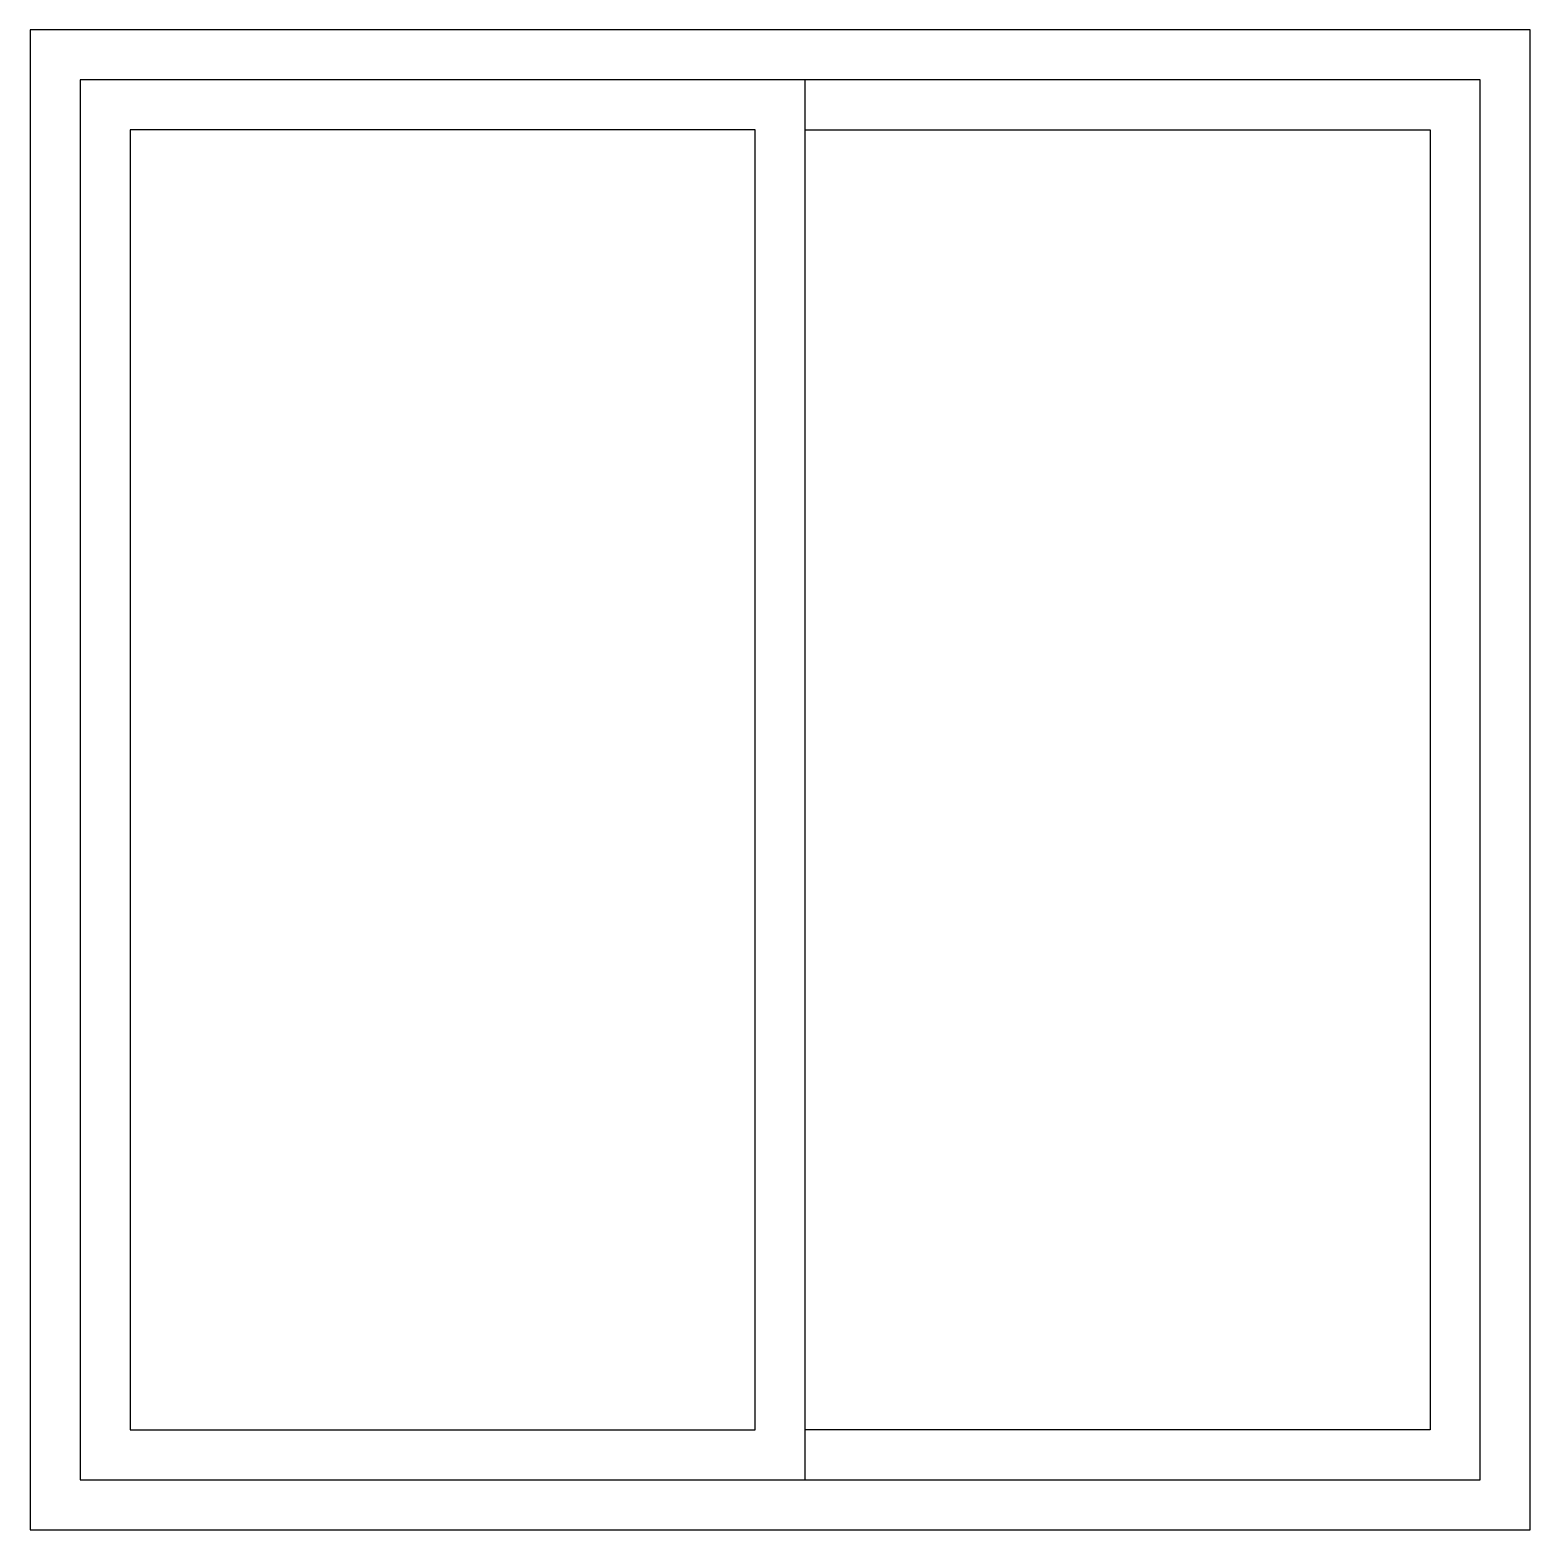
# Model space of a CAD drawing. Header units: millimetres. Extents: x -591.29 to -590.09, y 1777.77 to 1778.97.
import ezdxf

# ---------------------------------------------------------------- set-up
doc = ezdxf.new("R2010")
doc.units = ezdxf.units.MM
doc.header["$LTSCALE"] = 10
doc.layers.add('Janelas', color=2, linetype='Continuous')

msp = doc.modelspace()

# ---------------------------------------------------------------- linework, layer by layer
at = {"layer": 'Janelas', "color": 1}
msp.add_line((-590.6697, 1777.8053), (-590.6697, 1778.9253), dxfattribs=at)
at = {"layer": 'Janelas'}
msp.add_lwpolyline([(-591.2897, 1777.7653), (-590.0897, 1777.7653), (-590.0897, 1778.9653), (-591.2897, 1778.9653)], close=True, dxfattribs=at)
at = {"layer": 'Janelas', "color": 1}
for points in [[(-591.2497, 1777.8053), (-590.1297, 1777.8053), (-590.1297, 1778.9253), (-591.2497, 1778.9253)], [(-591.2097, 1777.8453), (-590.7097, 1777.8453), (-590.7097, 1778.8853), (-591.2097, 1778.8853)], [(-590.1697, 1777.8453), (-590.6697, 1777.8453), (-590.6697, 1778.8853), (-590.1697, 1778.8853)]]:
    msp.add_lwpolyline(points, close=True, dxfattribs=at)

doc.saveas('drawing.dxf')
